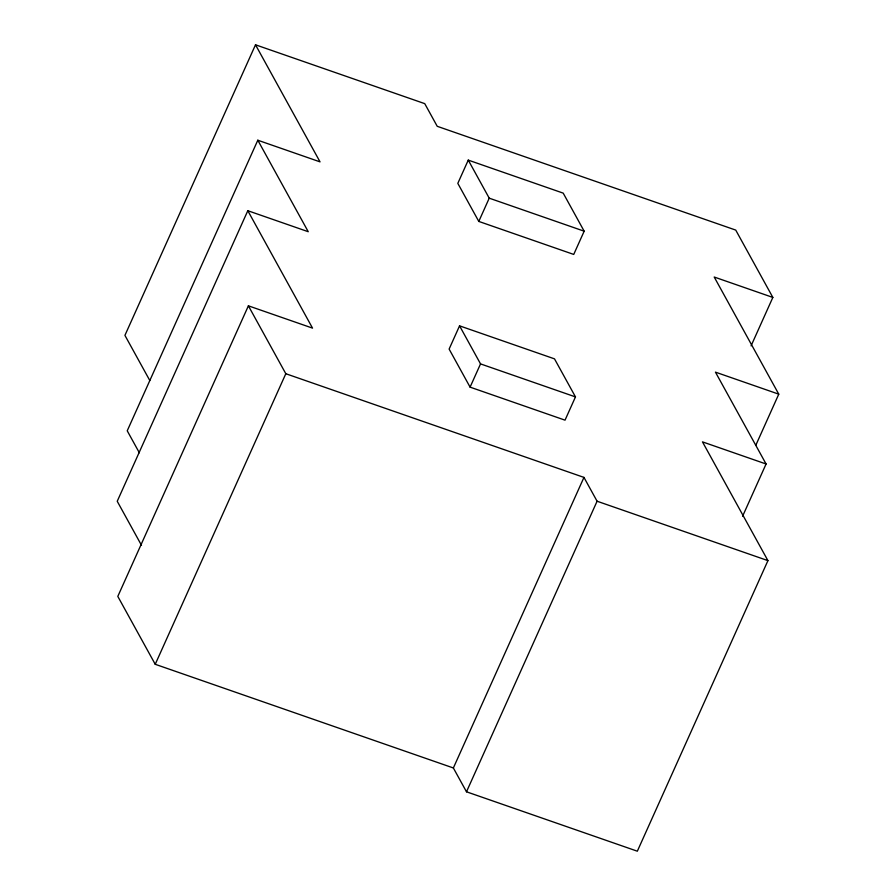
<?xml version="1.0" encoding="UTF-8"?>
<svg xmlns="http://www.w3.org/2000/svg" width="896" height="896" viewBox="0 0 896 896"><rect width="100%" height="100%" fill="white"/><g stroke="black" fill="none" stroke-linecap="round" stroke-linejoin="round"><path stroke-width="1.34" d="M751.083 345.856L772.845 297.427L735.739 230.093L437.226 126.302L424.749 103.645L255.506 44.8L124.925 335.373L149.789 380.486M255.506 44.8L320.029 161.862L257.813 140.224L127.232 430.797L139.328 452.76M257.813 140.224L308.246 231.717L247.811 210.706L117.23 501.278L141.501 545.317M247.811 210.706L312.536 328.126L248.394 305.827L117.802 596.4L155.232 664.294L453.365 767.973L466.491 791.795L637.336 851.2L767.928 560.627L702.475 441.874L766.08 463.994L742.594 516.253M155.232 664.294L285.813 373.722L248.394 305.827M468.261 160.115L457.811 183.366L478.789 221.424L573.731 254.43L584.17 231.19L563.203 193.133L468.261 160.115L489.227 198.173L584.17 231.19M478.789 221.424L489.227 198.173M459.558 325.842L449.12 349.082L470.086 387.139L565.029 420.157L575.478 396.906L554.501 358.859L459.558 325.842L480.536 363.899L575.478 396.906M470.086 387.139L480.536 363.899M453.365 767.973L583.957 477.4L285.813 373.722M466.491 791.795L597.083 501.222L583.957 477.4M755.866 445.144L778.77 394.162L714.213 277.032L772.845 297.427M778.77 394.162L715.445 372.142L766.08 463.994M597.083 501.222L767.928 560.627"/></g></svg>
